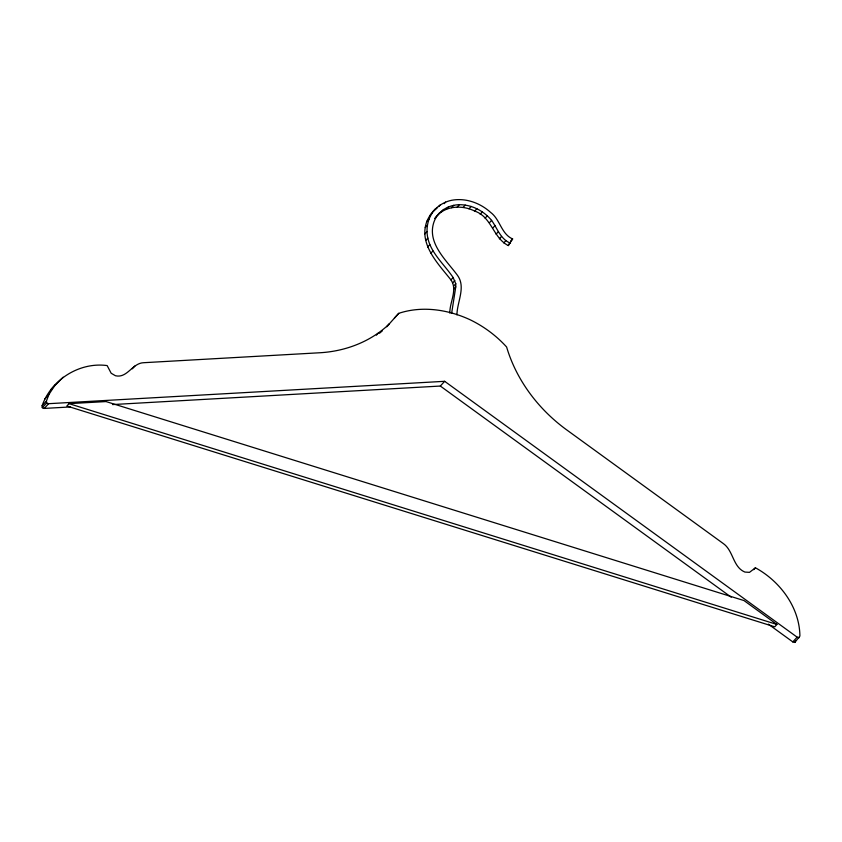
<?xml version="1.0" encoding="UTF-8"?>
<svg xmlns="http://www.w3.org/2000/svg" width="842" height="842" viewBox="0 0 842 842"><rect width="100%" height="100%" fill="white"/><g stroke="black" fill="none" stroke-linecap="round" stroke-linejoin="round"><path stroke-width="1.26" d="M449.86 313.119C449.481 302.373 457.932 289.827 450.944 279.891C438.219 263.788 418.463 244.233 426.81 221.488C431.178 211.068 440.471 202.512 451.712 200.27C465.71 197.649 480.224 202.996 490.612 212.395C500.243 219.509 501.169 233.96 512.631 238.949L508.326 245.569C493.117 238.086 491.77 216.878 474.741 211.089C461.963 204.574 443.745 205.637 435.061 218.225M451.638 313.256L455.764 286.901L455.775 283.733L453.112 277.523C443.439 263.041 427.41 250.369 427.031 231.529C426.841 223.256 429.673 214.942 435.43 208.9M456.943 314.897C457.017 302.067 466.131 287.111 457.48 275.345C446.344 260.146 426.42 242.854 434.093 221.604C437.851 211.247 448.575 204.806 459.374 204.711C471.815 204.617 483.74 210.889 491.602 220.383C497.369 228.403 500.464 239.181 510.484 243.201M70.517 406.939L44.289 408.423L42.289 407.728L42.1 405.791C51.215 379.595 79.685 361.797 107.155 365.586L111.165 373.248L115.417 375.721C127.268 378.616 132.299 363.081 143.624 362.713L320.402 352.724C345.82 351.167 370.933 341.568 389.467 323.812L386.867 326.654M42.1 405.791L46.426 401.055L48.962 394.424L55.088 385.026M768.378 624.175L792.796 641.899L794.816 642.446L795.574 640.804M794.816 642.446L799.9 636.078C799.605 607.293 779.955 581.148 755.421 567.792L749.496 572.36L744.907 572.065C732.74 567.034 733.561 550.7 723.215 543.5L565.877 429.294C538.206 408.917 516.43 380.121 506.61 346.999C496.201 335.537 483.54 326.17 469.573 319.507C447.618 309.467 422.01 305.614 398.719 313.35L394.393 318.087M508.326 245.569L509.399 243.443M386.815 326.643L398.719 313.35M63.129 377.195L50.762 389.762M44.637 399.161L48.962 394.424M42.289 407.728L46.626 402.992L46.426 401.055M44.289 408.423L48.615 403.686L444.66 381.31L797.132 637.162L799.142 637.72M69.023 403.655L66.855 406.023L774.756 626.827L776.924 624.459L744.002 600.567L106.018 401.571L69.023 403.655L776.924 624.459M132.32 368.807L134.92 365.965M429.515 216.026L431.672 213.657M438.671 206.595L440.113 205.016M426.81 221.488L428.978 219.12M444.155 203.68L445.597 202.101M425.252 227.508L427.42 225.14M437.493 215.152L439.65 212.784M434.977 218.467L436.419 216.889M441.534 211.795L443.702 209.426M446.271 209.29L448.439 206.921M424.873 233.897L427.031 231.529M451.544 207.7L453.712 205.332M425.684 240.465L427.852 238.097M457.206 207.079L459.374 204.711M463.079 207.448L465.247 205.09M427.662 247.001L429.83 244.633M468.983 208.805L471.141 206.437M430.757 253.316L432.925 250.948M474.741 211.089L476.898 208.721M480.172 214.247L482.34 211.879M376.385 335.158L378.121 333.264M485.118 218.173L487.286 215.805M489.434 222.751L491.602 220.383M492.98 227.845L495.138 225.477M450.944 279.891L453.112 277.523M496.075 234.171L498.243 231.813M452.701 282.901L454.869 280.533M453.606 286.101L455.775 283.733M499.359 238.844L501.527 236.476M453.596 289.269L455.764 286.901M503.79 242.906L505.958 240.538M510.462 241.317L512.631 238.949M112.481 404.57L440.324 386.046L444.66 381.31M753.685 569.676L755.421 567.792M792.796 641.899L797.132 637.162M379.458 333.274L382.3 330.906M433.262 211.268L437.009 208.163M46.626 402.992L48.615 403.686M440.324 386.046L731.224 597.199"/></g></svg>
